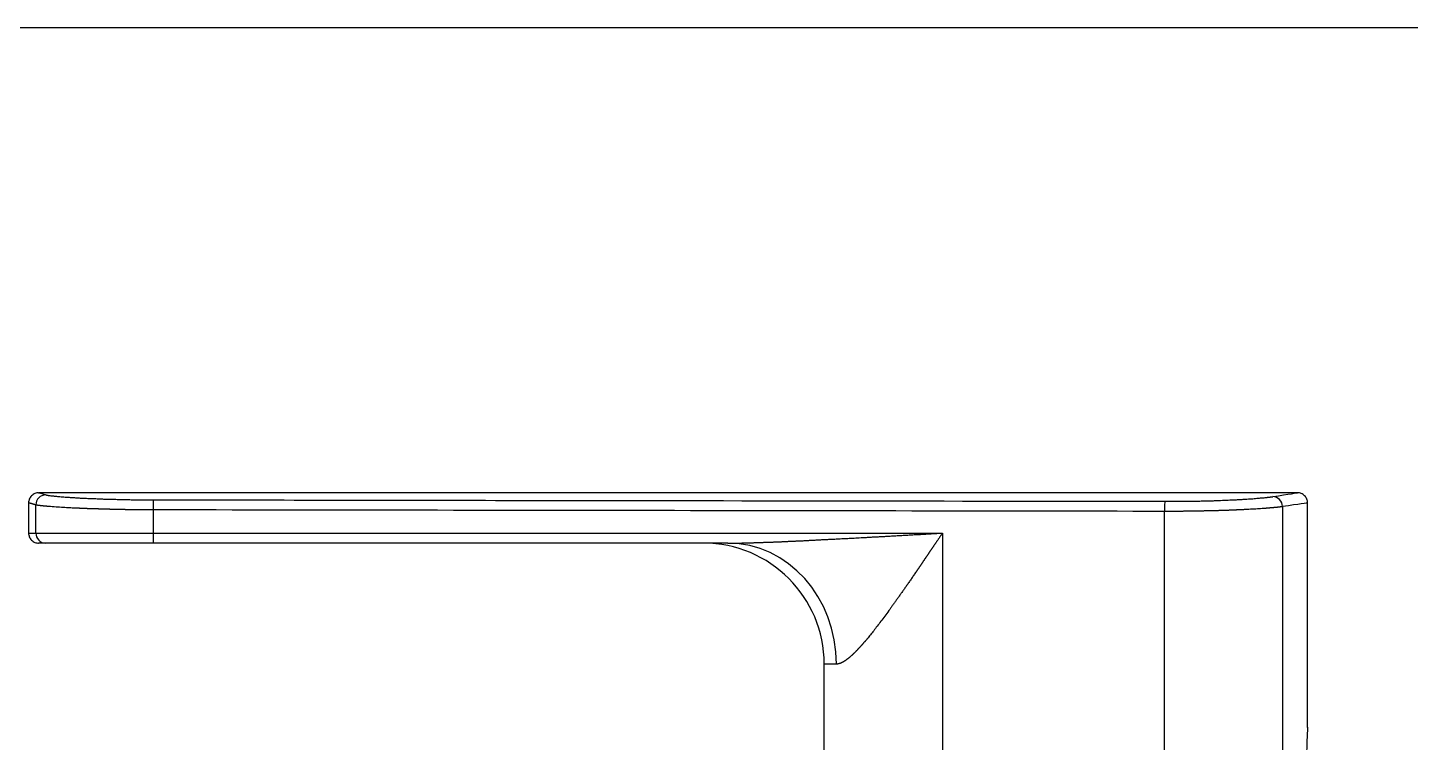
# Model space of a CAD drawing. Extents: x 0 to 1128, y 0 to 827.
# Drawn here: x 586.8 to 724.1, y 287.4 to 358.3 of the extents above; entities that cross this region are included whole.
import ezdxf

# ---------------------------------------------------------------- set-up
doc = ezdxf.new("R2010")
doc.units = 0
doc.header["$LTSCALE"] = 10
doc.header["$MEASUREMENT"] = 0
doc.layers.get('0').update_dxf_attribs({"linetype": 'CONTINUOUS'})
doc.layers.add('1', color=7, linetype='CONTINUOUS')

msp = doc.modelspace()

# ---------------------------------------------------------------- linework, layer by layer
at = {"color": 5, "lineweight": -3, "ltscale": 0.5}
msp.add_line((739.12, 358.34), (526.43, 358.34), dxfattribs=at)
at = {"layer": '1', "color": 7, "linetype": 'Continuous', "lineweight": -3}
for p, q in [((587.58, 308.19), (587.58, 310.98)), ((599.22, 310.49), (599.22, 308.19)), ((699.66, 275.76), (699.66, 310.34)), ((711.36, 310.81), (711.36, 281.21)), ((587.58, 308.19), (599.22, 308.19)), ((599.22, 308.19), (677.6, 308.19)), ((677.6, 308.19), (677.6, 271.19)), ((599.25, 307.19), (588.57, 307.19)), ((656.3, 307.19), (599.25, 307.19)), ((665.86, 271.19), (665.86, 295.19)), ((667.08, 295.19), (665.86, 295.19))]:
    msp.add_line(p, q, dxfattribs=at)
msp.add_arc((653.86, 295.19), 12, 0, 90, dxfattribs=at)
for centre, major_axis, ratio, start_param, end_param in [((588.57, 310.98), (0.277, 0.961), 0.991704, 0.282583, 1.848949), ((710.41, 310.81), (0.153, -0.988), 0.952561, 1.424342, 2.980434), ((599.25, 310.49), (0.001, 1), 0.021754, 0.066132, 1.570828), ((699.68, 310.34), (0.002, 1), 0.021754, 0.072982, 1.570831), ((588.57, 308.19), (0, 1), 0.992332, 1.570796, 3.141593), ((599.25, 308.19), (0, 1), 0.021754, 1.570796, 3.141593), ((656.3, 295.19), (0, 12), 0.898541, 4.712389, 6.283185)]:
    msp.add_ellipse(centre, major_axis=major_axis, ratio=ratio, start_param=start_param, end_param=end_param, dxfattribs=at)
for points, knots in [([(587.86, 312.19), (587.73, 312.19), (587.54, 312.15), (587.31, 312.03), (587.15, 311.9), (587.02, 311.74), (586.9, 311.5), (586.86, 311.32), (586.86, 311.19)], [0, 0, 0, 0, 0.239635, 0.368555, 0.500166, 0.631749, 0.760593, 1, 1, 1, 1]), ([(588.57, 311.98), (588.57, 311.98), (588.58, 311.98), (588.58, 311.98), (588.59, 311.98), (588.6, 311.97), (588.6, 311.97), (588.61, 311.97), (588.62, 311.97), (588.63, 311.97), (588.63, 311.97), (588.64, 311.96), (588.65, 311.96), (588.66, 311.96), (588.67, 311.96), (588.68, 311.96), (588.69, 311.95), (588.7, 311.95), (588.7, 311.95), (588.71, 311.95), (588.72, 311.95), (588.74, 311.95), (588.75, 311.94), (588.76, 311.94), (588.77, 311.94), (588.78, 311.94), (588.79, 311.94), (588.8, 311.93), (588.81, 311.93), (588.83, 311.93), (588.84, 311.93), (588.85, 311.93), (588.86, 311.92), (588.88, 311.92), (588.89, 311.92), (588.9, 311.92), (588.92, 311.92), (588.93, 311.91), (588.94, 311.91), (588.96, 311.91), (588.97, 311.91), (589.03, 311.9), (589.14, 311.89), (589.32, 311.87), (589.51, 311.85), (589.73, 311.83), (589.96, 311.81), (590.22, 311.78), (590.49, 311.76), (590.81, 311.74), (591.19, 311.72), (591.63, 311.69), (592.1, 311.66), (592.6, 311.64), (593.12, 311.62), (593.62, 311.6), (594.09, 311.58), (594.52, 311.56), (594.96, 311.55), (595.41, 311.54), (595.87, 311.53), (596.34, 311.52), (596.81, 311.51), (597.16, 311.5), (597.39, 311.5), (597.49, 311.5), (597.6, 311.5), (597.7, 311.5), (597.8, 311.5), (597.9, 311.5), (598.01, 311.49), (598.11, 311.49), (598.21, 311.49), (598.32, 311.49), (598.42, 311.49), (598.52, 311.49), (598.63, 311.49), (598.73, 311.49), (598.83, 311.49), (598.94, 311.49), (599.04, 311.49), (599.14, 311.49), (599.21, 311.49), (599.25, 311.49)], [0, 0, 0, 0, 0.003138, 0.006276, 0.009413, 0.012549, 0.015685, 0.01882, 0.021955, 0.025089, 0.028223, 0.031356, 0.03449, 0.037623, 0.040756, 0.043889, 0.047022, 0.050155, 0.053288, 0.056422, 0.059555, 0.062689, 0.065824, 0.068959, 0.072094, 0.07523, 0.078367, 0.081504, 0.084642, 0.087781, 0.090921, 0.094062, 0.097204, 0.100347, 0.103491, 0.106636, 0.109783, 0.112931, 0.11608, 0.119231, 0.122383, 0.125537, 0.156738, 0.187894, 0.219067, 0.250316, 0.281529, 0.312663, 0.343777, 0.374933, 0.416711, 0.458333, 0.499947, 0.541567, 0.583198, 0.624988, 0.65616, 0.687287, 0.718429, 0.749649, 0.780915, 0.812096, 0.843255, 0.874453, 0.881095, 0.88773, 0.894358, 0.900981, 0.907597, 0.914209, 0.920817, 0.927421, 0.934022, 0.940621, 0.947218, 0.953813, 0.960409, 0.967004, 0.973599, 0.980196, 0.986795, 0.993396, 1, 1, 1, 1]), ([(699.68, 311.34), (699.7, 311.34), (699.73, 311.34), (699.78, 311.34), (699.83, 311.34), (699.88, 311.34), (699.93, 311.34), (699.98, 311.34), (700.04, 311.34), (700.09, 311.34), (700.14, 311.34), (700.19, 311.34), (700.24, 311.34), (700.29, 311.34), (700.34, 311.34), (700.39, 311.34), (700.44, 311.34), (700.49, 311.34), (700.54, 311.34), (700.59, 311.34), (700.64, 311.34), (700.69, 311.34), (700.75, 311.34), (700.8, 311.34), (700.85, 311.34), (700.9, 311.34), (700.95, 311.34), (701, 311.34), (701.05, 311.34), (701.1, 311.34), (701.15, 311.34), (701.2, 311.34), (701.25, 311.34), (701.3, 311.34), (701.35, 311.34), (701.4, 311.34), (701.58, 311.34), (701.89, 311.35), (702.32, 311.35), (702.75, 311.36), (703.17, 311.37), (703.59, 311.38), (704.01, 311.39), (704.41, 311.4), (704.95, 311.42), (705.59, 311.45), (706.25, 311.48), (706.8, 311.5), (707.25, 311.53), (707.64, 311.55), (707.98, 311.57), (708.28, 311.59), (708.56, 311.61), (708.82, 311.64), (709.08, 311.66), (709.31, 311.68), (709.54, 311.7), (709.69, 311.72), (709.79, 311.73), (709.83, 311.73), (709.88, 311.74), (709.92, 311.74), (709.96, 311.75), (710.01, 311.75), (710.05, 311.76), (710.09, 311.76), (710.13, 311.77), (710.17, 311.77), (710.2, 311.78), (710.24, 311.78), (710.28, 311.79), (710.31, 311.79), (710.34, 311.8), (710.38, 311.8), (710.4, 311.8), (710.41, 311.81)], [0, 0, 0, 0, 0.003588, 0.007175, 0.010761, 0.014346, 0.01793, 0.021514, 0.025097, 0.028679, 0.03226, 0.035841, 0.039422, 0.043002, 0.046582, 0.050162, 0.053742, 0.057322, 0.060902, 0.064482, 0.068062, 0.071643, 0.075224, 0.078805, 0.082387, 0.08597, 0.089553, 0.093137, 0.096722, 0.100308, 0.103895, 0.107483, 0.111072, 0.114663, 0.118254, 0.121847, 0.125442, 0.156596, 0.187713, 0.218842, 0.250034, 0.281175, 0.312267, 0.343359, 0.374502, 0.437016, 0.499497, 0.541168, 0.582846, 0.624653, 0.655852, 0.687019, 0.718204, 0.749458, 0.780731, 0.811946, 0.843153, 0.874402, 0.881816, 0.889223, 0.896625, 0.904021, 0.911412, 0.9188, 0.926185, 0.933567, 0.940947, 0.948326, 0.955704, 0.963082, 0.970462, 0.977842, 0.985225, 0.992611, 1, 1, 1, 1]), ([(713.86, 311.19), (713.86, 311.32), (713.82, 311.5), (713.7, 311.74), (713.57, 311.9), (713.41, 312.03), (713.18, 312.15), (712.99, 312.19), (712.86, 312.19)], [0, 0, 0, 0, 0.239457, 0.368361, 0.5, 0.631639, 0.760543, 1, 1, 1, 1]), ([(587.58, 310.98), (587.57, 310.98), (587.56, 310.99), (587.54, 310.99), (587.52, 311), (587.5, 311), (587.48, 311.01), (587.46, 311.01), (587.45, 311.02), (587.43, 311.02), (587.41, 311.03), (587.39, 311.03), (587.38, 311.04), (587.36, 311.04), (587.35, 311.05), (587.33, 311.05), (587.31, 311.06), (587.3, 311.06), (587.28, 311.07), (587.27, 311.07), (587.25, 311.07), (587.24, 311.08), (587.22, 311.08), (587.21, 311.09), (587.2, 311.09), (587.18, 311.09), (587.17, 311.1), (587.16, 311.1), (587.15, 311.11), (587.13, 311.11), (587.12, 311.11), (587.11, 311.12), (587.1, 311.12), (587.09, 311.12), (587.08, 311.13), (587.07, 311.13), (587.06, 311.13), (587.05, 311.13), (587.04, 311.14), (587.03, 311.14), (587.02, 311.14), (587.01, 311.14), (587, 311.15), (586.99, 311.15), (586.98, 311.15), (586.97, 311.15), (586.97, 311.16), (586.96, 311.16), (586.95, 311.16), (586.94, 311.16), (586.94, 311.16), (586.93, 311.17), (586.93, 311.17), (586.92, 311.17), (586.91, 311.17), (586.91, 311.17), (586.9, 311.17), (586.9, 311.18), (586.9, 311.18), (586.89, 311.18), (586.89, 311.18), (586.88, 311.18), (586.88, 311.18), (586.88, 311.18), (586.87, 311.18), (586.87, 311.18), (586.87, 311.18), (586.87, 311.18), (586.87, 311.19), (586.86, 311.19), (586.86, 311.19), (586.86, 311.19), (586.86, 311.19), (586.86, 311.19), (586.86, 311.19), (586.86, 311.19), (586.86, 311.19)], [0, 0, 0, 0, 0.013768, 0.027533, 0.041294, 0.055053, 0.068809, 0.082562, 0.096312, 0.110059, 0.123803, 0.137545, 0.151284, 0.165021, 0.178754, 0.192486, 0.206214, 0.21994, 0.233664, 0.247385, 0.261105, 0.274821, 0.288536, 0.302248, 0.315958, 0.329666, 0.343372, 0.357075, 0.370777, 0.384477, 0.398175, 0.41187, 0.425565, 0.439257, 0.452947, 0.466636, 0.480323, 0.494009, 0.507693, 0.521375, 0.535056, 0.548735, 0.562413, 0.57609, 0.589765, 0.603439, 0.617112, 0.630784, 0.644454, 0.658123, 0.671792, 0.685459, 0.699125, 0.71279, 0.726455, 0.740118, 0.753781, 0.767443, 0.781104, 0.794764, 0.808424, 0.822084, 0.835742, 0.8494, 0.863058, 0.876715, 0.890372, 0.904029, 0.917685, 0.931341, 0.944997, 0.958652, 0.972308, 0.985963, 0.999618, 1, 1, 1, 1]), ([(599.22, 310.49), (599.21, 310.49), (599.17, 310.49), (599.11, 310.49), (599.06, 310.49), (599, 310.49), (598.94, 310.49), (598.88, 310.49), (598.83, 310.49), (598.77, 310.49), (598.71, 310.49), (598.66, 310.49), (598.6, 310.49), (598.54, 310.49), (598.48, 310.49), (598.42, 310.49), (598.37, 310.49), (598.31, 310.49), (598.25, 310.49), (598.19, 310.49), (598.13, 310.5), (598.07, 310.5), (598.02, 310.5), (597.96, 310.5), (597.9, 310.5), (597.84, 310.5), (597.78, 310.5), (597.72, 310.5), (597.66, 310.5), (597.6, 310.5), (597.54, 310.5), (597.49, 310.5), (597.43, 310.5), (597.37, 310.5), (597.31, 310.5), (597.25, 310.5), (597.19, 310.5), (597.13, 310.51), (597.07, 310.51), (597.01, 310.51), (596.95, 310.51), (596.89, 310.51), (596.83, 310.51), (596.77, 310.51), (596.71, 310.51), (596.65, 310.51), (596.59, 310.51), (596.53, 310.51), (596.47, 310.51), (596.41, 310.52), (596.35, 310.52), (596.29, 310.52), (596.22, 310.52), (596.16, 310.52), (596.1, 310.52), (596.04, 310.52), (595.98, 310.52), (595.92, 310.52), (595.86, 310.53), (595.8, 310.53), (595.74, 310.53), (595.68, 310.53), (595.62, 310.53), (595.56, 310.53), (595.5, 310.53), (595.44, 310.53), (595.38, 310.54), (595.31, 310.54), (595.25, 310.54), (595.19, 310.54), (595.13, 310.54), (595.07, 310.54), (595.01, 310.54), (594.95, 310.54), (594.89, 310.55), (594.83, 310.55), (594.77, 310.55), (594.71, 310.55), (594.65, 310.55), (594.59, 310.55), (594.53, 310.56), (594.47, 310.56), (594.4, 310.56), (594.34, 310.56), (594.28, 310.56), (594.22, 310.56), (594.16, 310.57), (594.1, 310.57), (594.04, 310.57), (593.98, 310.57), (593.92, 310.57), (593.86, 310.57), (593.8, 310.58), (593.74, 310.58), (593.68, 310.58), (593.62, 310.58), (593.56, 310.58), (593.5, 310.59), (593.45, 310.59), (593.39, 310.59), (593.33, 310.59), (593.27, 310.59), (593.21, 310.59), (593.15, 310.6), (593.09, 310.6), (593.03, 310.6), (592.97, 310.6), (592.91, 310.6), (592.86, 310.61), (592.8, 310.61), (592.74, 310.61), (592.68, 310.61), (592.62, 310.62), (592.57, 310.62), (592.51, 310.62), (592.45, 310.62), (592.39, 310.62), (592.34, 310.63), (592.28, 310.63), (592.22, 310.63), (592.17, 310.63), (592.11, 310.64), (592.05, 310.64), (592, 310.64), (591.94, 310.64), (591.88, 310.65), (591.83, 310.65), (591.77, 310.65), (591.72, 310.65), (591.66, 310.66), (591.61, 310.66), (591.55, 310.66), (591.5, 310.66), (591.29, 310.67), (590.87, 310.69), (590.24, 310.73), (589.52, 310.77), (589.04, 310.81), (588.77, 310.83), (588.69, 310.84), (588.62, 310.85), (588.55, 310.85), (588.48, 310.86), (588.42, 310.86), (588.36, 310.87), (588.3, 310.88), (588.25, 310.88), (588.19, 310.89), (588.14, 310.89), (588.1, 310.9), (588.05, 310.9), (588.01, 310.91), (587.97, 310.92), (587.93, 310.92), (587.9, 310.92), (587.86, 310.93), (587.83, 310.93), (587.8, 310.94), (587.77, 310.94), (587.75, 310.95), (587.72, 310.95), (587.7, 310.96), (587.68, 310.96), (587.66, 310.96), (587.64, 310.97), (587.62, 310.97), (587.61, 310.98), (587.59, 310.98), (587.58, 310.98), (587.58, 310.98)], [0, 0, 0, 0, 0.003299, 0.006606, 0.009921, 0.013242, 0.016572, 0.019908, 0.023253, 0.026604, 0.029963, 0.03333, 0.036704, 0.040085, 0.043474, 0.046871, 0.050275, 0.053686, 0.057105, 0.060531, 0.063965, 0.067406, 0.070855, 0.074311, 0.077774, 0.081245, 0.084724, 0.08821, 0.091703, 0.095204, 0.098712, 0.102228, 0.105752, 0.109282, 0.112821, 0.116366, 0.119919, 0.12348, 0.127048, 0.130624, 0.134207, 0.137797, 0.141395, 0.145001, 0.148614, 0.152234, 0.155862, 0.159497, 0.16314, 0.16679, 0.170448, 0.174113, 0.177786, 0.181466, 0.185154, 0.188849, 0.192552, 0.196262, 0.199979, 0.203704, 0.207437, 0.211177, 0.214924, 0.218679, 0.222441, 0.226211, 0.229989, 0.233773, 0.237566, 0.241365, 0.245173, 0.248987, 0.25281, 0.256639, 0.260476, 0.264321, 0.268173, 0.272033, 0.2759, 0.279774, 0.283656, 0.287546, 0.291443, 0.295347, 0.299259, 0.303179, 0.307106, 0.31104, 0.314982, 0.318931, 0.322888, 0.326852, 0.330824, 0.334803, 0.33879, 0.342784, 0.346786, 0.350795, 0.354812, 0.358836, 0.362868, 0.366907, 0.370954, 0.375008, 0.379069, 0.383138, 0.387215, 0.391299, 0.39539, 0.399489, 0.403596, 0.40771, 0.411831, 0.41596, 0.420097, 0.424241, 0.428392, 0.432551, 0.436717, 0.440891, 0.445073, 0.449262, 0.453458, 0.457662, 0.461873, 0.466092, 0.470318, 0.474552, 0.478793, 0.483042, 0.487298, 0.491562, 0.495833, 0.500112, 0.541021, 0.596255, 0.66581, 0.749677, 0.759782, 0.769751, 0.779586, 0.789285, 0.798849, 0.808277, 0.81757, 0.826728, 0.83575, 0.844637, 0.853389, 0.862005, 0.870486, 0.878832, 0.887042, 0.895117, 0.903056, 0.910861, 0.91853, 0.926063, 0.933461, 0.940724, 0.947852, 0.954844, 0.961701, 0.968422, 0.975009, 0.981459, 0.987775, 0.993955, 1, 1, 1, 1]), ([(599.25, 311.49), (599.91, 311.49), (600.58, 311.49), (603.91, 311.48), (606.58, 311.48), (619.91, 311.46), (630.57, 311.44), (660.72, 311.4), (680.2, 311.37), (699.68, 311.34)], [0, 0, 0, 0, 0.019909, 0.019909, 0.099545, 0.099545, 0.41809, 0.41809, 1, 1, 1, 1]), ([(711.36, 310.81), (711.36, 310.81), (711.35, 310.8), (711.33, 310.8), (711.31, 310.8), (711.3, 310.8), (711.28, 310.8), (711.26, 310.79), (711.25, 310.79), (711.23, 310.79), (711.21, 310.79), (711.2, 310.78), (711.18, 310.78), (711.16, 310.78), (711.14, 310.78), (711.12, 310.78), (711.11, 310.77), (711.09, 310.77), (711.07, 310.77), (711.05, 310.77), (711.03, 310.76), (711.01, 310.76), (710.99, 310.76), (710.97, 310.76), (710.95, 310.76), (710.93, 310.75), (710.91, 310.75), (710.89, 310.75), (710.87, 310.75), (710.85, 310.74), (710.82, 310.74), (710.8, 310.74), (710.78, 310.74), (710.76, 310.74), (710.74, 310.73), (710.71, 310.73), (710.69, 310.73), (710.67, 310.73), (710.65, 310.72), (710.62, 310.72), (710.6, 310.72), (710.58, 310.72), (710.55, 310.72), (710.53, 310.71), (710.5, 310.71), (710.48, 310.71), (710.45, 310.71), (710.43, 310.7), (710.4, 310.7), (710.38, 310.7), (710.35, 310.7), (710.33, 310.69), (710.3, 310.69), (710.28, 310.69), (710.25, 310.69), (710.22, 310.69), (710.2, 310.68), (710.17, 310.68), (710.14, 310.68), (710.12, 310.68), (710.09, 310.67), (710.06, 310.67), (710.03, 310.67), (710.01, 310.67), (709.98, 310.66), (709.95, 310.66), (709.92, 310.66), (709.89, 310.66), (709.87, 310.66), (709.84, 310.65), (709.81, 310.65), (709.78, 310.65), (709.75, 310.65), (709.72, 310.64), (709.69, 310.64), (709.66, 310.64), (709.54, 310.63), (709.34, 310.62), (709.04, 310.59), (708.71, 310.57), (708.38, 310.55), (708.03, 310.54), (707.67, 310.52), (707.29, 310.5), (707, 310.49), (706.8, 310.48), (706.7, 310.47), (706.59, 310.47), (706.49, 310.46), (706.38, 310.46), (706.28, 310.46), (706.17, 310.45), (706.06, 310.45), (705.96, 310.44), (705.85, 310.44), (705.74, 310.44), (705.63, 310.43), (705.52, 310.43), (705.42, 310.43), (705.31, 310.42), (705.2, 310.42), (705.09, 310.42), (704.98, 310.41), (704.87, 310.41), (704.76, 310.41), (704.65, 310.4), (704.54, 310.4), (704.43, 310.4), (704.31, 310.39), (704.2, 310.39), (704.09, 310.39), (703.98, 310.39), (703.87, 310.38), (703.76, 310.38), (703.64, 310.38), (703.53, 310.38), (703.42, 310.37), (703.31, 310.37), (703.2, 310.37), (703.08, 310.37), (702.97, 310.37), (702.86, 310.36), (702.75, 310.36), (702.64, 310.36), (702.52, 310.36), (702.41, 310.36), (702.3, 310.35), (702.19, 310.35), (702.08, 310.35), (701.96, 310.35), (701.85, 310.35), (701.74, 310.35), (701.63, 310.35), (701.52, 310.35), (701.41, 310.34), (701.3, 310.34), (701.18, 310.34), (701.07, 310.34), (700.96, 310.34), (700.85, 310.34), (700.74, 310.34), (700.63, 310.34), (700.52, 310.34), (700.41, 310.34), (700.31, 310.34), (700.2, 310.34), (700.09, 310.34), (699.98, 310.34), (699.87, 310.34), (699.76, 310.34), (699.69, 310.34), (699.66, 310.34)], [0, 0, 0, 0, 0.00334, 0.006681, 0.010021, 0.013361, 0.016702, 0.020042, 0.023382, 0.026723, 0.030063, 0.033403, 0.036744, 0.040084, 0.043424, 0.046765, 0.050105, 0.053446, 0.056786, 0.060126, 0.063467, 0.066807, 0.070148, 0.073488, 0.076828, 0.080169, 0.083509, 0.08685, 0.09019, 0.093531, 0.096871, 0.100211, 0.103552, 0.106892, 0.110233, 0.113573, 0.116914, 0.120254, 0.123595, 0.126935, 0.130276, 0.133616, 0.136957, 0.140297, 0.143638, 0.146978, 0.150319, 0.153659, 0.157, 0.16034, 0.163681, 0.167021, 0.170362, 0.173703, 0.177043, 0.180384, 0.183724, 0.187065, 0.190405, 0.193746, 0.197087, 0.200427, 0.203768, 0.207108, 0.210449, 0.21379, 0.21713, 0.220471, 0.223811, 0.227152, 0.230493, 0.233833, 0.237174, 0.240515, 0.243855, 0.247196, 0.250537, 0.281679, 0.31285, 0.344051, 0.375281, 0.40654, 0.437829, 0.469147, 0.500495, 0.508686, 0.516858, 0.52501, 0.533144, 0.541258, 0.549353, 0.557429, 0.565486, 0.573523, 0.581542, 0.589541, 0.597521, 0.605481, 0.613423, 0.621345, 0.629248, 0.637132, 0.644997, 0.652843, 0.660669, 0.668477, 0.676265, 0.684034, 0.691784, 0.699514, 0.707226, 0.714918, 0.722591, 0.730245, 0.73788, 0.745496, 0.753092, 0.76067, 0.768228, 0.775767, 0.783287, 0.790788, 0.79827, 0.805732, 0.813176, 0.8206, 0.828005, 0.835391, 0.842758, 0.850106, 0.857435, 0.864744, 0.872035, 0.879306, 0.886559, 0.893792, 0.901006, 0.908201, 0.915377, 0.922534, 0.929672, 0.93679, 0.94389, 0.95097, 0.958032, 0.965074, 0.972097, 0.979102, 0.986087, 0.993053, 1, 1, 1, 1]), ([(586.86, 308.19), (586.86, 308.06), (586.9, 307.87), (587.02, 307.64), (587.15, 307.48), (587.31, 307.35), (587.54, 307.22), (587.73, 307.19), (587.86, 307.19)], [0, 0, 0, 0, 0.239466, 0.368373, 0.500013, 0.631652, 0.760552, 1, 1, 1, 1]), ([(656.3, 307.19), (656.32, 307.19), (656.38, 307.19), (656.46, 307.19), (656.54, 307.19), (656.62, 307.19), (656.71, 307.19), (656.8, 307.19), (656.89, 307.19), (656.98, 307.19), (657.07, 307.19), (657.17, 307.19), (657.26, 307.2), (657.36, 307.2), (657.46, 307.2), (657.56, 307.2), (657.67, 307.2), (657.77, 307.21), (657.88, 307.21), (657.98, 307.21), (658.09, 307.21), (658.21, 307.22), (658.32, 307.22), (658.43, 307.22), (658.55, 307.23), (658.67, 307.23), (658.79, 307.23), (658.91, 307.24), (659.03, 307.24), (659.16, 307.24), (659.29, 307.25), (659.41, 307.25), (659.54, 307.26), (659.68, 307.26), (659.81, 307.27), (659.94, 307.27), (660.08, 307.28), (660.22, 307.28), (660.36, 307.29), (660.5, 307.29), (660.64, 307.3), (660.79, 307.3), (660.94, 307.31), (661.08, 307.32), (661.23, 307.32), (661.39, 307.33), (661.54, 307.33), (661.7, 307.34), (661.85, 307.35), (662.01, 307.36), (662.17, 307.36), (662.33, 307.37), (662.5, 307.38), (662.66, 307.38), (662.83, 307.39), (663, 307.4), (663.17, 307.41), (663.34, 307.42), (663.51, 307.43), (663.69, 307.43), (663.87, 307.44), (664.04, 307.45), (664.23, 307.46), (664.41, 307.47), (664.59, 307.48), (664.78, 307.49), (664.96, 307.5), (665.15, 307.51), (665.34, 307.52), (665.54, 307.53), (665.73, 307.54), (665.93, 307.55), (666.12, 307.56), (666.32, 307.57), (666.52, 307.58), (666.73, 307.59), (666.95, 307.6), (667.19, 307.61), (667.46, 307.63), (667.75, 307.64), (668.04, 307.66), (668.35, 307.67), (668.67, 307.69), (669, 307.71), (669.35, 307.73), (669.7, 307.74), (670.07, 307.76), (670.45, 307.79), (670.85, 307.81), (671.25, 307.83), (671.67, 307.85), (672.09, 307.88), (672.53, 307.9), (672.99, 307.93), (673.45, 307.95), (673.93, 307.98), (674.42, 308.01), (674.92, 308.04), (675.43, 308.06), (675.96, 308.09), (676.49, 308.12), (677.04, 308.16), (677.41, 308.18), (677.6, 308.19)], [0, 0, 0, 0, 0.00377, 0.007618, 0.011544, 0.015547, 0.019629, 0.023789, 0.028027, 0.032343, 0.036737, 0.04121, 0.04576, 0.050389, 0.055096, 0.059881, 0.064744, 0.069686, 0.074706, 0.079804, 0.08498, 0.090234, 0.095567, 0.100979, 0.106468, 0.112036, 0.117682, 0.123407, 0.129209, 0.135091, 0.14105, 0.147088, 0.153205, 0.159399, 0.165672, 0.172024, 0.178454, 0.184962, 0.191549, 0.198214, 0.204958, 0.21178, 0.21868, 0.225659, 0.232717, 0.239853, 0.247067, 0.25436, 0.261731, 0.269181, 0.276709, 0.284315, 0.292001, 0.299764, 0.307606, 0.315527, 0.323526, 0.331604, 0.33976, 0.347994, 0.356307, 0.364699, 0.373169, 0.381718, 0.390345, 0.399051, 0.407835, 0.416698, 0.425639, 0.434659, 0.443757, 0.452934, 0.462189, 0.471523, 0.480936, 0.490427, 0.499996, 0.512177, 0.524922, 0.538231, 0.552104, 0.566541, 0.581541, 0.597106, 0.613235, 0.629928, 0.647185, 0.665006, 0.68339, 0.702339, 0.721852, 0.741929, 0.76257, 0.783775, 0.805544, 0.827877, 0.850774, 0.874235, 0.89826, 0.922849, 0.948002, 0.973719, 1, 1, 1, 1]), ([(677.6, 308.19), (677.58, 308.16), (677.54, 308.1), (677.49, 308.02), (677.43, 307.94), (677.38, 307.86), (677.32, 307.78), (677.27, 307.7), (677.21, 307.62), (677.16, 307.54), (677.11, 307.46), (677.05, 307.38), (677, 307.31), (676.95, 307.23), (676.9, 307.16), (676.85, 307.08), (676.8, 307.01), (676.75, 306.94), (676.7, 306.87), (676.65, 306.8), (676.61, 306.72), (676.56, 306.66), (676.51, 306.59), (676.47, 306.52), (676.42, 306.45), (676.37, 306.38), (676.33, 306.32), (676.29, 306.25), (676.24, 306.19), (676.2, 306.13), (676.16, 306.06), (676.11, 306), (676.07, 305.94), (676.03, 305.88), (675.99, 305.82), (675.95, 305.76), (675.91, 305.7), (675.87, 305.65), (675.83, 305.59), (675.8, 305.53), (675.76, 305.48), (675.72, 305.42), (675.68, 305.37), (675.65, 305.32), (675.61, 305.26), (675.58, 305.21), (675.54, 305.16), (675.51, 305.11), (675.48, 305.06), (675.44, 305.01), (675.41, 304.97), (675.38, 304.92), (675.35, 304.87), (675.32, 304.83), (675.28, 304.78), (675.25, 304.74), (675.23, 304.69), (675.2, 304.65), (675.17, 304.61), (675.14, 304.57), (675.11, 304.53), (675.09, 304.49), (675.06, 304.45), (675.03, 304.41), (675.01, 304.37), (674.98, 304.34), (674.96, 304.3), (674.86, 304.17), (674.71, 303.94), (674.48, 303.61), (674.26, 303.29), (674.04, 302.98), (673.83, 302.67), (673.62, 302.38), (673.42, 302.09), (673.21, 301.8), (673.02, 301.53), (672.83, 301.26), (672.64, 300.99), (672.45, 300.74), (672.2, 300.39), (671.88, 299.95), (671.49, 299.44), (671.13, 298.96), (670.78, 298.51), (670.45, 298.09), (670.22, 297.81), (670.08, 297.64), (670.02, 297.57), (669.97, 297.51), (669.91, 297.44), (669.86, 297.38), (669.8, 297.32), (669.75, 297.26), (669.7, 297.2), (669.65, 297.14), (669.59, 297.08), (669.54, 297.02), (669.49, 296.96), (669.44, 296.91), (669.39, 296.85), (669.34, 296.8), (669.29, 296.75), (669.24, 296.69), (669.19, 296.64), (669.15, 296.59), (669.1, 296.54), (669.05, 296.49), (669, 296.45), (668.96, 296.4), (668.91, 296.35), (668.86, 296.31), (668.82, 296.26), (668.77, 296.22), (668.73, 296.18), (668.69, 296.14), (668.64, 296.09), (668.6, 296.05), (668.56, 296.02), (668.51, 295.98), (668.47, 295.94), (668.43, 295.9), (668.39, 295.87), (668.35, 295.83), (668.31, 295.8), (668.27, 295.77), (668.23, 295.74), (668.19, 295.71), (668.15, 295.68), (668.11, 295.65), (668.07, 295.62), (668.03, 295.59), (668, 295.56), (667.96, 295.54), (667.92, 295.51), (667.89, 295.49), (667.85, 295.47), (667.82, 295.45), (667.78, 295.42), (667.75, 295.4), (667.71, 295.38), (667.68, 295.37), (667.64, 295.35), (667.61, 295.33), (667.58, 295.32), (667.55, 295.3), (667.51, 295.29), (667.48, 295.28), (667.45, 295.26), (667.42, 295.25), (667.39, 295.24), (667.36, 295.23), (667.33, 295.22), (667.3, 295.22), (667.27, 295.21), (667.24, 295.2), (667.21, 295.2), (667.19, 295.19), (667.16, 295.19), (667.13, 295.19), (667.1, 295.19), (667.09, 295.19), (667.08, 295.19)], [0, 0, 0, 0, 0.005322, 0.010597, 0.015824, 0.021005, 0.026138, 0.031224, 0.036264, 0.041256, 0.046201, 0.051098, 0.055949, 0.060753, 0.065509, 0.070219, 0.074881, 0.079496, 0.084064, 0.088585, 0.093059, 0.097485, 0.101865, 0.106197, 0.110483, 0.114721, 0.118912, 0.123056, 0.127153, 0.131203, 0.135206, 0.139161, 0.14307, 0.146931, 0.150745, 0.154512, 0.158232, 0.161905, 0.165531, 0.16911, 0.172641, 0.176126, 0.179563, 0.182953, 0.186296, 0.189592, 0.192841, 0.196043, 0.199198, 0.202305, 0.205366, 0.208379, 0.211345, 0.214265, 0.217137, 0.219962, 0.222739, 0.22547, 0.228154, 0.23079, 0.23338, 0.235922, 0.238417, 0.240865, 0.243266, 0.24562, 0.247927, 0.250187, 0.271678, 0.292777, 0.313486, 0.333804, 0.353732, 0.37327, 0.39242, 0.411181, 0.429555, 0.447541, 0.465141, 0.482356, 0.499186, 0.53666, 0.572445, 0.606553, 0.639001, 0.669808, 0.698995, 0.704198, 0.709363, 0.71449, 0.719578, 0.724629, 0.729642, 0.734617, 0.739556, 0.744456, 0.74932, 0.754147, 0.758938, 0.763692, 0.76841, 0.773091, 0.777737, 0.782348, 0.786923, 0.791463, 0.795968, 0.800439, 0.804875, 0.809277, 0.813646, 0.81798, 0.822282, 0.82655, 0.830786, 0.834989, 0.83916, 0.843299, 0.847406, 0.851483, 0.855528, 0.859543, 0.863528, 0.867482, 0.871408, 0.875304, 0.879171, 0.88301, 0.886821, 0.890605, 0.894361, 0.898091, 0.901794, 0.905471, 0.909123, 0.91275, 0.916352, 0.919931, 0.923485, 0.927017, 0.930526, 0.934013, 0.937479, 0.940923, 0.944347, 0.947752, 0.951136, 0.954503, 0.95785, 0.961181, 0.964494, 0.967791, 0.971072, 0.974338, 0.97759, 0.980827, 0.984052, 0.987264, 0.990464, 0.993653, 0.996831, 1, 1, 1, 1]), ([(713.86, 288.94), (713.86, 288.94), (713.86, 288.93), (713.86, 288.92), (713.86, 288.92), (713.86, 288.91), (713.86, 288.9), (713.86, 288.89), (713.86, 288.85), (713.85, 288.8), (713.85, 288.73), (713.84, 288.67), (713.84, 288.65), (713.84, 288.61), (713.84, 288.6), (713.84, 288.58), (713.84, 288.52), (713.83, 288.39), (713.82, 288.21), (713.81, 288.06), (713.81, 287.95), (713.8, 287.91), (713.8, 287.83), (713.8, 287.79), (713.79, 287.67), (713.79, 287.5), (713.78, 287.32), (713.78, 287.18), (713.78, 287.13), (713.77, 287.03), (713.77, 286.98), (713.77, 286.83), (713.76, 286.63), (713.76, 286.43), (713.76, 286.27), (713.76, 286.19), (713.76, 286.12), (713.76, 286.06), (713.76, 286.04), (713.76, 285.9), (713.76, 285.79), (713.76, 285.69)], [0, 0, 0, 0, 0.06191, 0.06191, 0.077545, 0.077545, 0.09318, 0.12445, 0.12445, 0.186989, 0.249528, 0.249528, 0.280798, 0.280798, 0.296433, 0.296433, 0.312067, 0.374607, 0.437146, 0.499685, 0.499685, 0.530955, 0.530955, 0.562225, 0.562225, 0.624764, 0.687303, 0.687303, 0.718573, 0.718573, 0.749843, 0.749843, 0.812382, 0.874921, 0.874921, 0.906191, 0.921826, 0.921826, 0.937461, 0.937461, 1, 1, 1, 1])]:
    msp.add_open_spline(points, degree=3, knots=knots, dxfattribs=at)
for points, degree in [([(587.86, 312.19), (587.86, 312.19), (588.1, 312.12), (588.57, 311.98)], 3), ([(712.86, 312.19), (587.9, 312.19)], 1), ([(710.41, 311.81), (712.04, 312.06), (712.86, 312.19), (712.86, 312.19)], 3), ([(586.86, 311.2), (586.86, 308.19)], 1), ([(699.66, 310.34), (666.18, 310.39), (632.7, 310.44), (599.22, 310.49)], 3), ([(713.86, 311.19), (713.86, 311.19), (713.03, 311.06), (711.36, 310.81)], 3), ([(713.86, 288.9), (713.86, 311.19)], 1), ([(586.86, 308.19), (586.86, 308.19), (587.1, 308.19), (587.58, 308.19)], 3), ([(588.57, 307.19), (588.1, 307.19), (587.86, 307.19), (587.86, 307.19)], 3)]:
    msp.add_open_spline(points, degree=degree, dxfattribs=at)

doc.saveas('drawing.dxf')
